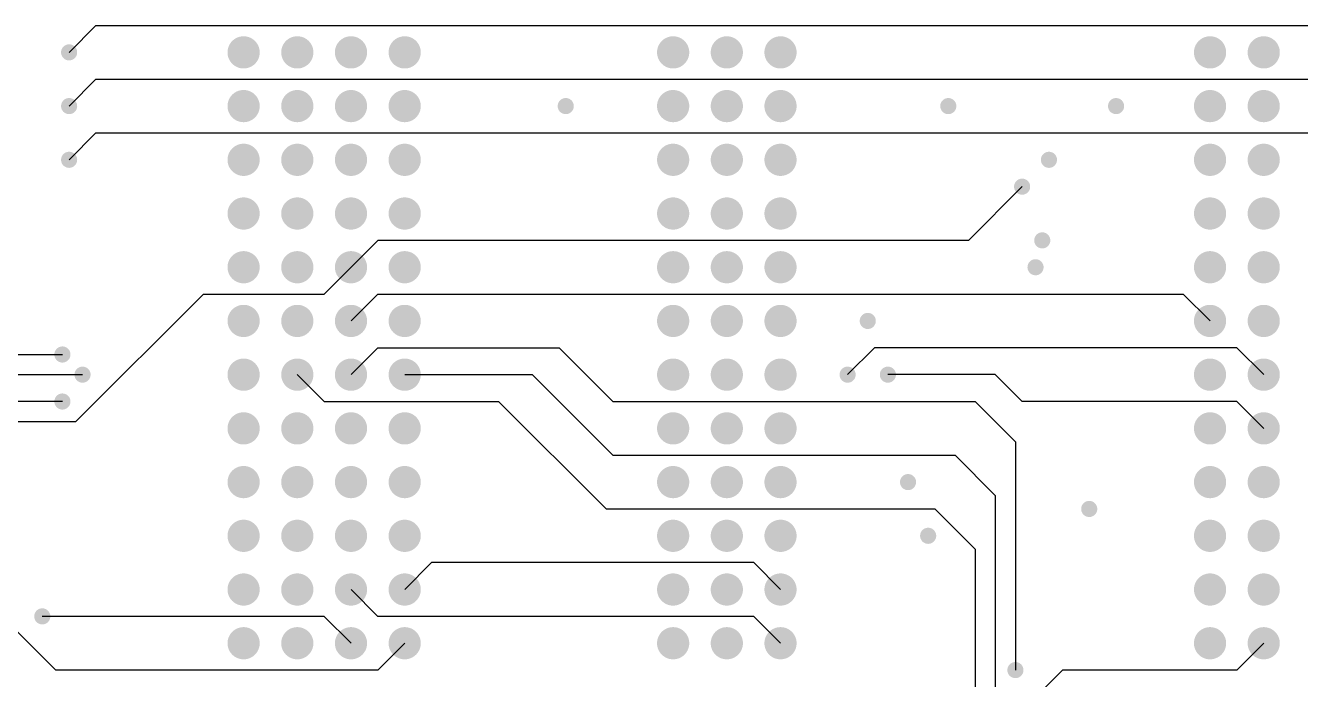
# Model space of a CAD drawing. Extents: x 295 to 953, y 10 to 290.
# Drawn here: x 646 to 706.3, y 147.4 to 178.3 of the extents above; entities that cross this region are included whole.
import ezdxf

# ---------------------------------------------------------------- set-up
doc = ezdxf.new("R2010")
doc.units = 0
doc.header["$LTSCALE"] = 5
doc.header["$MEASUREMENT"] = 0
doc.layers.get('0').update_dxf_attribs({"linetype": 'CONTINUOUS', "lineweight": 25})
doc.layers.add('DV-ABPB-A4_IN3', color=5, linetype='CONTINUOUS')

msp = doc.modelspace()

# ---------------------------------------------------------------- linework, layer by layer
at = {"color": 7}
for points, const_width in [([(647.854, 177.013, 1), (648.235, 177.013, 1)], 0.381), ([(655.919, 177.013, 1), (656.681, 177.013, 1)], 0.762), ([(658.459, 177.013, 1), (659.221, 177.013, 1)], 0.762), ([(660.999, 177.013, 1), (661.761, 177.013, 1)], 0.762), ([(663.539, 177.013, 1), (664.301, 177.013, 1)], 0.762), ([(676.239, 177.013, 1), (677.001, 177.013, 1)], 0.762), ([(678.779, 177.013, 1), (679.541, 177.013, 1)], 0.762), ([(681.319, 177.013, 1), (682.081, 177.013, 1)], 0.762), ([(701.639, 177.013, 1), (702.401, 177.013, 1)], 0.762), ([(704.179, 177.013, 1), (704.941, 177.013, 1)], 0.762), ([(655.919, 174.473, 1), (656.681, 174.473, 1)], 0.762), ([(658.459, 174.473, 1), (659.221, 174.473, 1)], 0.762), ([(660.999, 174.473, 1), (661.761, 174.473, 1)], 0.762), ([(663.539, 174.473, 1), (664.301, 174.473, 1)], 0.762), ([(676.239, 174.473, 1), (677.001, 174.473, 1)], 0.762), ([(678.779, 174.473, 1), (679.541, 174.473, 1)], 0.762), ([(681.319, 174.473, 1), (682.081, 174.473, 1)], 0.762), ([(701.639, 174.473, 1), (702.401, 174.473, 1)], 0.762), ([(704.179, 174.473, 1), (704.941, 174.473, 1)], 0.762), ([(647.854, 174.473, 1), (648.235, 174.473, 1)], 0.381), ([(671.349, 174.473, 1), (671.73, 174.473, 1)], 0.381), ([(689.447, 174.473, 1), (689.828, 174.473, 1)], 0.381), ([(697.384, 174.473, 1), (697.765, 174.473, 1)], 0.381), ([(655.919, 171.933, 1), (656.681, 171.933, 1)], 0.762), ([(658.459, 171.933, 1), (659.221, 171.933, 1)], 0.762), ([(660.999, 171.933, 1), (661.761, 171.933, 1)], 0.762), ([(663.539, 171.933, 1), (664.301, 171.933, 1)], 0.762), ([(676.239, 171.933, 1), (677.001, 171.933, 1)], 0.762), ([(678.779, 171.933, 1), (679.541, 171.933, 1)], 0.762), ([(681.319, 171.933, 1), (682.081, 171.933, 1)], 0.762), ([(701.639, 171.933, 1), (702.401, 171.933, 1)], 0.762), ([(704.179, 171.933, 1), (704.941, 171.933, 1)], 0.762), ([(647.854, 171.933, 1), (648.235, 171.933, 1)], 0.381), ([(694.209, 171.933, 1), (694.59, 171.933, 1)], 0.381), ([(692.939, 170.663, 1), (693.32, 170.663, 1)], 0.381), ([(655.919, 169.393, 1), (656.681, 169.393, 1)], 0.762), ([(658.459, 169.393, 1), (659.221, 169.393, 1)], 0.762), ([(660.999, 169.393, 1), (661.761, 169.393, 1)], 0.762), ([(663.539, 169.393, 1), (664.301, 169.393, 1)], 0.762), ([(676.239, 169.393, 1), (677.001, 169.393, 1)], 0.762), ([(678.779, 169.393, 1), (679.541, 169.393, 1)], 0.762), ([(681.319, 169.393, 1), (682.081, 169.393, 1)], 0.762), ([(701.639, 169.393, 1), (702.401, 169.393, 1)], 0.762), ([(704.179, 169.393, 1), (704.941, 169.393, 1)], 0.762), ([(693.892, 168.123, 1), (694.273, 168.123, 1)], 0.381), ([(655.919, 166.853, 1), (656.681, 166.853, 1)], 0.762), ([(658.459, 166.853, 1), (659.221, 166.853, 1)], 0.762), ([(660.999, 166.853, 1), (661.761, 166.853, 1)], 0.762), ([(663.539, 166.853, 1), (664.301, 166.853, 1)], 0.762), ([(676.239, 166.853, 1), (677.001, 166.853, 1)], 0.762), ([(678.779, 166.853, 1), (679.541, 166.853, 1)], 0.762), ([(681.319, 166.853, 1), (682.081, 166.853, 1)], 0.762), ([(693.574, 166.853, 1), (693.955, 166.853, 1)], 0.381), ([(701.639, 166.853, 1), (702.401, 166.853, 1)], 0.762), ([(704.179, 166.853, 1), (704.941, 166.853, 1)], 0.762), ([(655.919, 164.313, 1), (656.681, 164.313, 1)], 0.762), ([(658.459, 164.313, 1), (659.221, 164.313, 1)], 0.762), ([(660.999, 164.313, 1), (661.761, 164.313, 1)], 0.762), ([(663.539, 164.313, 1), (664.301, 164.313, 1)], 0.762), ([(676.239, 164.313, 1), (677.001, 164.313, 1)], 0.762), ([(678.779, 164.313, 1), (679.541, 164.313, 1)], 0.762), ([(681.319, 164.313, 1), (682.081, 164.313, 1)], 0.762), ([(685.637, 164.313, 1), (686.018, 164.313, 1)], 0.381), ([(701.639, 164.313, 1), (702.401, 164.313, 1)], 0.762), ([(704.179, 164.313, 1), (704.941, 164.313, 1)], 0.762), ([(647.537, 162.726, 1), (647.918, 162.726, 1)], 0.381), ([(655.919, 161.773, 1), (656.681, 161.773, 1)], 0.762), ([(658.459, 161.773, 1), (659.221, 161.773, 1)], 0.762), ([(660.999, 161.773, 1), (661.761, 161.773, 1)], 0.762), ([(663.539, 161.773, 1), (664.301, 161.773, 1)], 0.762), ([(676.239, 161.773, 1), (677.001, 161.773, 1)], 0.762), ([(678.779, 161.773, 1), (679.541, 161.773, 1)], 0.762), ([(681.319, 161.773, 1), (682.081, 161.773, 1)], 0.762), ([(701.639, 161.773, 1), (702.401, 161.773, 1)], 0.762), ([(704.179, 161.773, 1), (704.941, 161.773, 1)], 0.762), ([(648.489, 161.773, 1), (648.87, 161.773, 1)], 0.381), ([(684.684, 161.773, 1), (685.065, 161.773, 1)], 0.381), ([(686.589, 161.773, 1), (686.97, 161.773, 1)], 0.381), ([(647.537, 160.503, 1), (647.918, 160.503, 1)], 0.381), ([(655.919, 159.233, 1), (656.681, 159.233, 1)], 0.762), ([(658.459, 159.233, 1), (659.221, 159.233, 1)], 0.762), ([(660.999, 159.233, 1), (661.761, 159.233, 1)], 0.762), ([(663.539, 159.233, 1), (664.301, 159.233, 1)], 0.762), ([(676.239, 159.233, 1), (677.001, 159.233, 1)], 0.762), ([(678.779, 159.233, 1), (679.541, 159.233, 1)], 0.762), ([(681.319, 159.233, 1), (682.081, 159.233, 1)], 0.762), ([(701.639, 159.233, 1), (702.401, 159.233, 1)], 0.762), ([(704.179, 159.233, 1), (704.941, 159.233, 1)], 0.762), ([(655.919, 156.693, 1), (656.681, 156.693, 1)], 0.762), ([(658.459, 156.693, 1), (659.221, 156.693, 1)], 0.762), ([(660.999, 156.693, 1), (661.761, 156.693, 1)], 0.762), ([(663.539, 156.693, 1), (664.301, 156.693, 1)], 0.762), ([(676.239, 156.693, 1), (677.001, 156.693, 1)], 0.762), ([(678.779, 156.693, 1), (679.541, 156.693, 1)], 0.762), ([(681.319, 156.693, 1), (682.081, 156.693, 1)], 0.762), ([(701.639, 156.693, 1), (702.401, 156.693, 1)], 0.762), ([(704.179, 156.693, 1), (704.941, 156.693, 1)], 0.762), ([(687.542, 156.693, 1), (687.923, 156.693, 1)], 0.381), ([(696.114, 155.423, 1), (696.495, 155.423, 1)], 0.381), ([(655.919, 154.153, 1), (656.681, 154.153, 1)], 0.762), ([(658.459, 154.153, 1), (659.221, 154.153, 1)], 0.762), ([(660.999, 154.153, 1), (661.761, 154.153, 1)], 0.762), ([(663.539, 154.153, 1), (664.301, 154.153, 1)], 0.762), ([(676.239, 154.153, 1), (677.001, 154.153, 1)], 0.762), ([(678.779, 154.153, 1), (679.541, 154.153, 1)], 0.762), ([(681.319, 154.153, 1), (682.081, 154.153, 1)], 0.762), ([(688.494, 154.153, 1), (688.875, 154.153, 1)], 0.381), ([(701.639, 154.153, 1), (702.401, 154.153, 1)], 0.762), ([(704.179, 154.153, 1), (704.941, 154.153, 1)], 0.762), ([(655.919, 151.613, 1), (656.681, 151.613, 1)], 0.762), ([(658.459, 151.613, 1), (659.221, 151.613, 1)], 0.762), ([(660.999, 151.613, 1), (661.761, 151.613, 1)], 0.762), ([(663.539, 151.613, 1), (664.301, 151.613, 1)], 0.762), ([(676.239, 151.613, 1), (677.001, 151.613, 1)], 0.762), ([(678.779, 151.613, 1), (679.541, 151.613, 1)], 0.762), ([(681.319, 151.613, 1), (682.081, 151.613, 1)], 0.762), ([(701.639, 151.613, 1), (702.401, 151.613, 1)], 0.762), ([(704.179, 151.613, 1), (704.941, 151.613, 1)], 0.762), ([(646.584, 150.343, 1), (646.965, 150.343, 1)], 0.381), ([(655.919, 149.073, 1), (656.681, 149.073, 1)], 0.762), ([(658.459, 149.073, 1), (659.221, 149.073, 1)], 0.762), ([(660.999, 149.073, 1), (661.761, 149.073, 1)], 0.762), ([(663.539, 149.073, 1), (664.301, 149.073, 1)], 0.762), ([(676.239, 149.073, 1), (677.001, 149.073, 1)], 0.762), ([(678.779, 149.073, 1), (679.541, 149.073, 1)], 0.762), ([(681.319, 149.073, 1), (682.081, 149.073, 1)], 0.762), ([(701.639, 149.073, 1), (702.401, 149.073, 1)], 0.762), ([(704.179, 149.073, 1), (704.941, 149.073, 1)], 0.762), ([(692.622, 147.803, 1), (693.003, 147.803, 1)], 0.381)]:
    msp.add_lwpolyline(points, format="xyb", close=True, dxfattribs=dict(at, const_width=const_width))
at = {"layer": 'DV-ABPB-A4_IN3', "color": 7}
for p, q in [((648.045, 177.013), (649.315, 178.283)), ((649.315, 178.283), (723.61, 178.283)), ((648.045, 174.473), (649.315, 175.743)), ((649.315, 175.743), (722.657, 175.743)), ((648.045, 171.933), (649.315, 173.203)), ((649.315, 173.203), (721.705, 173.203)), ((693.13, 170.663), (690.59, 168.123)), ((662.65, 168.123), (661.38, 166.853)), ((690.59, 168.123), (662.65, 168.123)), ((660.11, 165.583), (661.38, 166.853)), ((654.395, 165.583), (648.362, 159.551)), ((654.395, 165.583), (660.11, 165.583)), ((661.38, 164.313), (662.65, 165.583)), ((662.65, 165.583), (700.75, 165.583)), ((700.75, 165.583), (702.02, 164.313)), ((661.38, 161.773), (662.65, 163.043)), ((662.65, 163.043), (671.222, 163.043)), ((671.222, 163.043), (673.762, 160.503)), ((686.145, 163.043), (684.875, 161.773)), ((703.29, 163.043), (686.145, 163.043)), ((704.56, 161.773), (703.29, 163.043)), ((630.265, 162.726), (647.727, 162.726)), ((630.9, 161.773), (648.68, 161.773)), ((658.84, 161.773), (660.11, 160.503)), ((663.92, 161.773), (669.952, 161.773)), ((669.952, 161.773), (673.762, 157.963)), ((691.86, 161.773), (686.78, 161.773)), ((693.13, 160.503), (691.86, 161.773)), ((647.727, 160.503), (631.535, 160.503)), ((660.11, 160.503), (668.365, 160.503)), ((668.365, 160.503), (673.445, 155.423)), ((673.762, 160.503), (690.907, 160.503)), ((690.907, 160.503), (692.812, 158.598)), ((703.29, 160.503), (693.13, 160.503)), ((704.56, 159.233), (703.29, 160.503)), ((632.17, 159.551), (648.362, 159.551)), ((692.812, 158.598), (692.812, 147.803)), ((673.762, 157.963), (689.955, 157.963)), ((689.955, 157.963), (691.86, 156.058)), ((691.86, 156.058), (691.86, 141.453)), ((673.445, 155.423), (689.002, 155.423)), ((689.002, 155.423), (690.907, 153.518)), ((690.907, 153.518), (690.907, 143.993)), ((665.19, 152.883), (663.92, 151.613)), ((680.43, 152.883), (665.19, 152.883)), ((681.7, 151.613), (680.43, 152.883)), ((662.65, 150.343), (661.38, 151.613)), ((647.41, 147.803), (644.87, 150.343)), ((660.11, 150.343), (646.775, 150.343)), ((661.38, 149.073), (660.11, 150.343)), ((680.43, 150.343), (662.65, 150.343)), ((681.7, 149.073), (680.43, 150.343)), ((663.92, 149.073), (662.65, 147.803)), ((704.56, 149.073), (703.29, 147.803)), ((662.65, 147.803), (647.41, 147.803)), ((695.035, 147.803), (693.13, 145.898)), ((703.29, 147.803), (695.035, 147.803))]:
    msp.add_line(p, q, dxfattribs=at)

doc.saveas('drawing.dxf')
